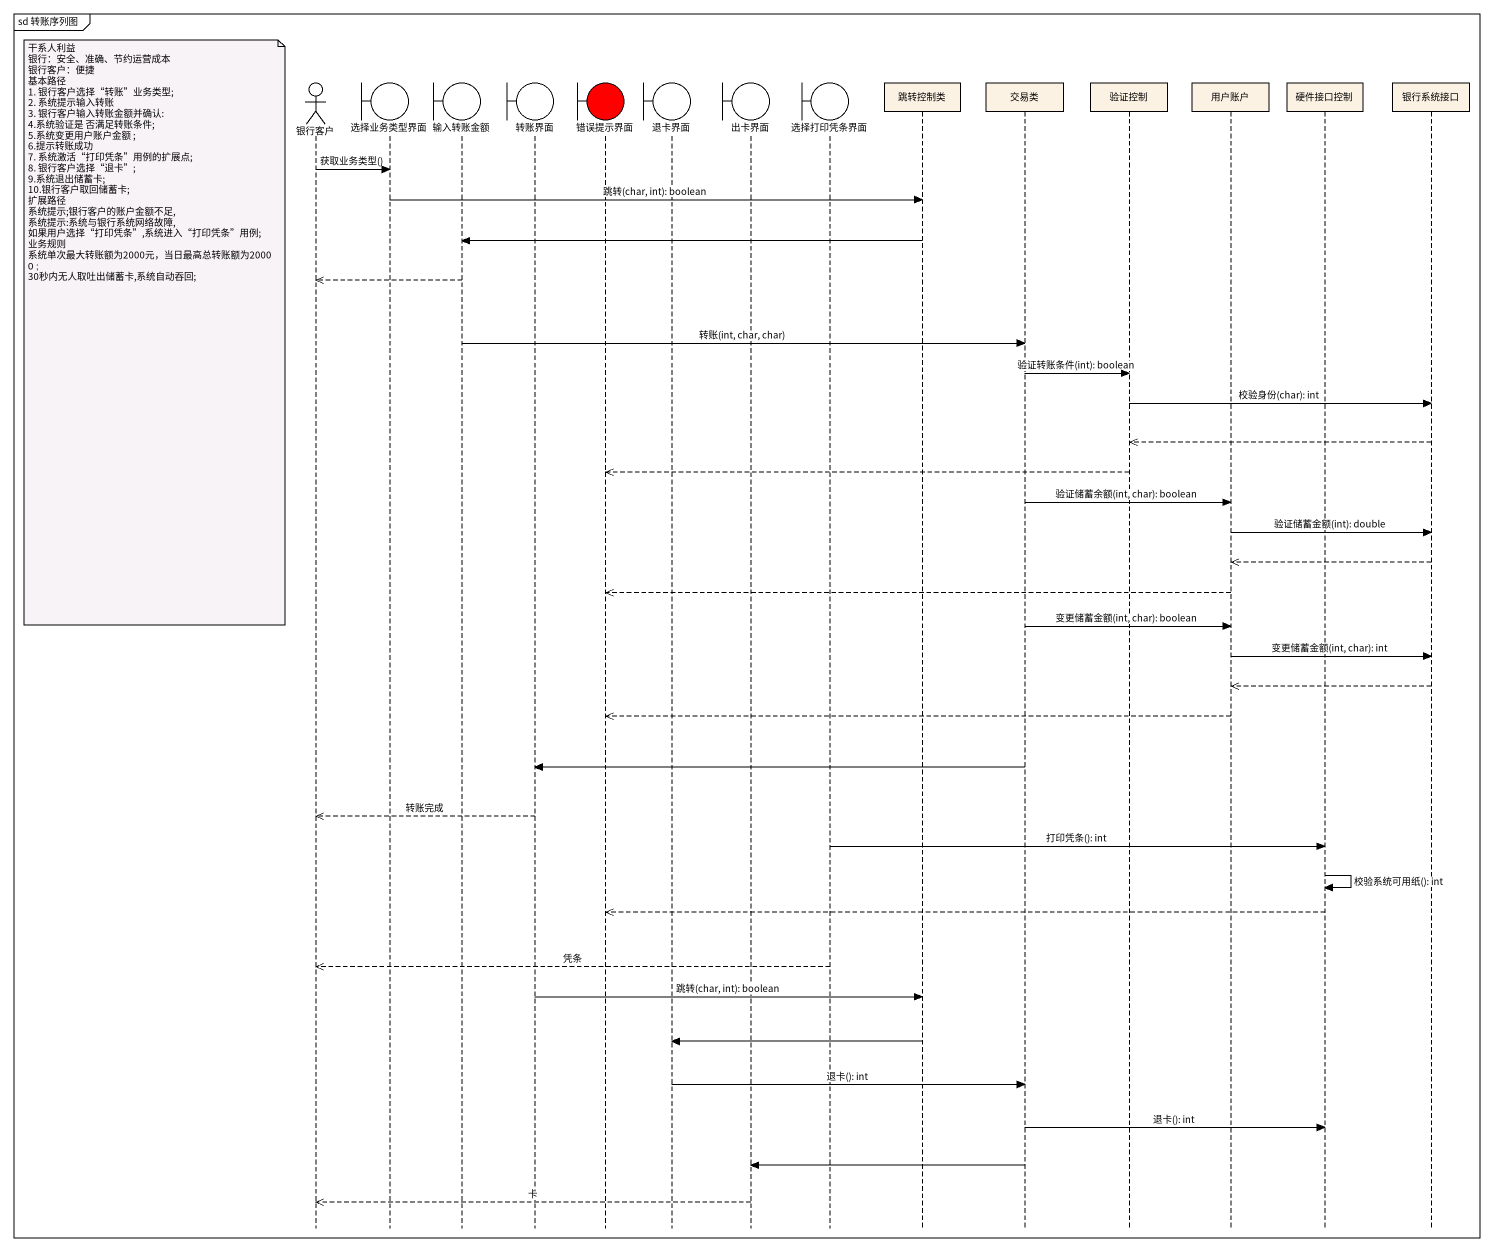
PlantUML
@startuml
mainframe sd 转账序列图
hide footbox
actor 银行客户
boundary 选择业务类型界面
boundary 输入转账金额
boundary 转账界面
boundary 错误提示界面 #FF0000
boundary 退卡界面
boundary 出卡界面
boundary 选择打印凭条界面
participant 跳转控制类
participant 交易类
participant 验证控制
participant 用户账户
participant 硬件接口控制
participant 银行系统接口

银行客户 -> 选择业务类型界面 : 获取业务类型()
选择业务类型界面 -> 跳转控制类 : 跳转(char, int): boolean
跳转控制类 -> 输入转账金额
输入转账金额 -->> 银行客户
note left of 银行客户
  干系人利益
  银行：安全、准确、节约运营成本
  银行客户：便捷
  基本路径
  1. 银行客户选择“转账”业务类型;
  2. 系统提示输入转账
  3. 银行客户输入转账金额并确认:
  4.系统验证是 否满足转账条件;
  5.系统变更用户账户金额 ;
  6.提示转账成功
  7. 系统激活“打印凭条”用例的扩展点;
  8. 银行客户选择“退卡”;
  9.系统退出储蓄卡;
  10.银行客户取回储蓄卡;
  扩展路径
  系统提示;银行客户的账户金额不足,
  系统提示:系统与银行系统网络故障,
  如果用户选择“打印凭条”,系统进入“打印凭条”用例;
  业务规则
  系统单次最大转账额为2000元，当日最高总转账额为20000 ;
  30秒内无人取吐出储蓄卡,系统自动吞回;
end note
输入转账金额 -> 交易类 : 转账(int, char, char)
交易类 -> 验证控制 : 验证转账条件(int): boolean
验证控制 -> 银行系统接口 : 校验身份(char): int
银行系统接口 -->> 验证控制
验证控制 -->> 错误提示界面
交易类 -> 用户账户 : 验证储蓄余额(int, char): boolean
用户账户 -> 银行系统接口 : 验证储蓄金额(int): double
银行系统接口 -->> 用户账户
用户账户 -->> 错误提示界面
交易类 -> 用户账户 : 变更储蓄金额(int, char): boolean
用户账户 -> 银行系统接口 : 变更储蓄金额(int, char): int
银行系统接口 -->> 用户账户
用户账户 -->> 错误提示界面
交易类 -> 转账界面
转账界面 -->> 银行客户 : 转账完成
选择打印凭条界面 -> 硬件接口控制 : 打印凭条(): int
硬件接口控制 -> 硬件接口控制 : 校验系统可用纸(): int
硬件接口控制 -->> 错误提示界面
选择打印凭条界面 -->> 银行客户 : 凭条
转账界面 -> 跳转控制类 : 跳转(char, int): boolean
跳转控制类 -> 退卡界面
退卡界面 -> 交易类 : 退卡(): int
交易类 -> 硬件接口控制 : 退卡(): int
交易类 -> 出卡界面
出卡界面 -->> 银行客户 : 卡
@enduml
